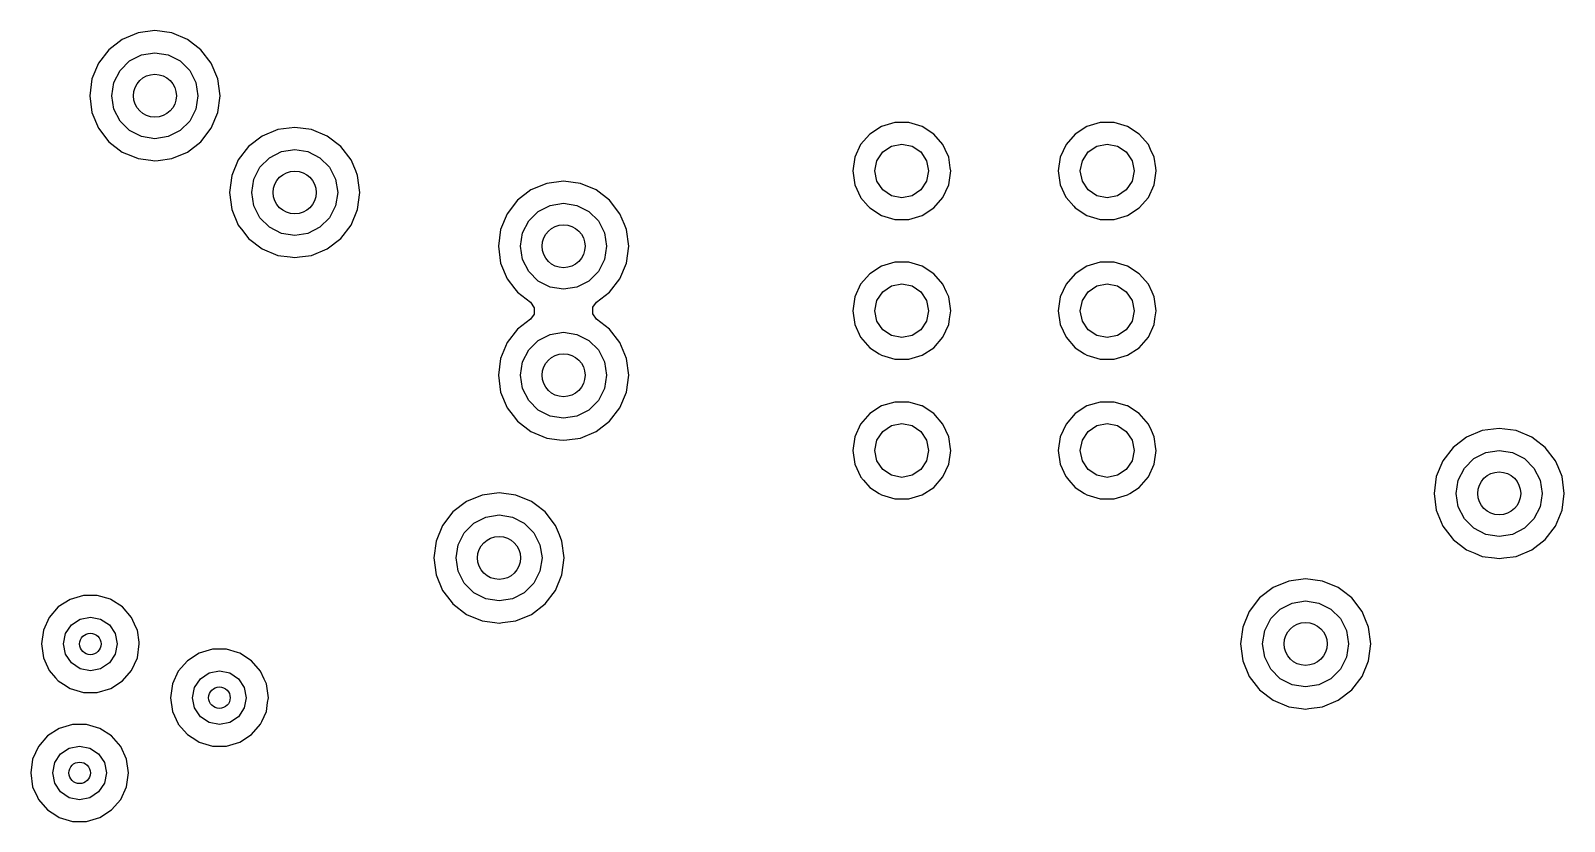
# Model space of a CAD drawing. Extents: x 0.4 to 10.6, y -8.1 to -0.4.
# Drawn here: x 6.868 to 7.429, y -1.88 to -1.59 of the extents above; entities that cross this region are included whole.
import ezdxf

# ---------------------------------------------------------------- set-up
doc = ezdxf.new("R2010")
doc.units = 0
doc.header["$MEASUREMENT"] = 0
doc.layers.add('BLACK', color=7, linetype='CONTINUOUS')

msp = doc.modelspace()

# ---------------------------------------------------------------- linework, layer by layer
at = {"layer": 'BLACK', "linetype": 'CONTINUOUS'}
for p, q in [((6.90146, -1.59352), (6.89652, -1.59731)), ((6.90721, -1.59114), (6.90146, -1.59352)), ((6.90146, -1.59352), (6.90146, -1.59352)), ((6.91339, -1.59033), (6.90721, -1.59114)), ((6.90721, -1.59114), (6.90721, -1.59114)), ((6.91956, -1.59114), (6.91339, -1.59033)), ((6.91339, -1.59033), (6.91339, -1.59033)), ((6.92531, -1.59352), (6.91956, -1.59114)), ((6.91956, -1.59114), (6.91956, -1.59114)), ((6.93025, -1.59731), (6.92531, -1.59352)), ((6.89652, -1.59731), (6.89273, -1.60225)), ((6.89652, -1.59731), (6.89652, -1.59731)), ((6.90413, -1.60143), (6.90852, -1.5992)), ((6.90852, -1.5992), (6.91339, -1.59843)), ((6.91339, -1.59843), (6.91825, -1.5992)), ((6.91825, -1.5992), (6.92264, -1.60143)), ((6.93404, -1.60225), (6.93025, -1.59731)), ((6.93025, -1.59731), (6.93025, -1.59731)), ((6.93025, -1.59731), (6.93025, -1.59731)), ((6.93025, -1.59731), (6.93025, -1.59731)), ((6.93025, -1.59731), (6.93025, -1.59731)), ((6.89273, -1.60225), (6.89035, -1.608)), ((6.89273, -1.60225), (6.89273, -1.60225)), ((6.89841, -1.60931), (6.90065, -1.60492)), ((6.90065, -1.60492), (6.90413, -1.60143)), ((6.92264, -1.60143), (6.92613, -1.60492)), ((6.92613, -1.60492), (6.92836, -1.60931)), ((6.93642, -1.608), (6.93404, -1.60225)), ((6.93404, -1.60225), (6.93404, -1.60225)), ((6.89035, -1.608), (6.88954, -1.61417)), ((6.89035, -1.608), (6.89035, -1.608)), ((6.89764, -1.61417), (6.89841, -1.60931)), ((6.92836, -1.60931), (6.92913, -1.61417)), ((6.93723, -1.61417), (6.93642, -1.608)), ((6.88954, -1.61417), (6.88954, -1.61417)), ((6.88954, -1.61417), (6.89035, -1.62034)), ((6.89841, -1.61904), (6.89764, -1.61417)), ((6.92913, -1.61417), (6.92836, -1.61904)), ((6.93642, -1.62034), (6.93723, -1.61417)), ((6.89035, -1.62034), (6.89035, -1.62035)), ((6.89035, -1.62035), (6.89273, -1.6261)), ((6.90065, -1.62343), (6.89841, -1.61904)), ((6.92836, -1.61904), (6.92613, -1.62343)), ((6.93404, -1.6261), (6.93642, -1.62034)), ((6.89273, -1.6261), (6.89273, -1.6261)), ((6.89273, -1.6261), (6.89652, -1.63103)), ((6.90413, -1.62691), (6.90065, -1.62343)), ((6.90852, -1.62915), (6.90413, -1.62691)), ((6.92264, -1.62691), (6.91825, -1.62915)), ((6.92613, -1.62343), (6.92264, -1.62691)), ((6.93025, -1.63103), (6.93404, -1.6261)), ((6.95839, -1.62657), (6.95264, -1.62896)), ((6.9584, -1.62657), (6.95839, -1.62657)), ((6.96457, -1.62576), (6.9584, -1.62657)), ((6.97074, -1.62657), (6.96457, -1.62576)), ((6.96457, -1.62576), (6.96457, -1.62576)), ((6.97649, -1.62896), (6.97074, -1.62657)), ((6.97074, -1.62657), (6.97074, -1.62657)), ((7.17508, -1.62819), (7.17174, -1.63204)), ((7.17937, -1.62543), (7.17508, -1.62819)), ((7.18426, -1.624), (7.17937, -1.62543)), ((7.17937, -1.62543), (7.17937, -1.62543)), ((7.18936, -1.624), (7.18426, -1.624)), ((7.18426, -1.624), (7.18426, -1.624)), ((7.19425, -1.62543), (7.18936, -1.624)), ((7.18936, -1.624), (7.18936, -1.624)), ((7.19855, -1.62819), (7.19425, -1.62543)), ((7.19425, -1.62543), (7.19425, -1.62543)), ((7.19425, -1.62543), (7.19425, -1.62543)), ((7.19425, -1.62543), (7.19425, -1.62543)), ((7.20189, -1.63204), (7.19855, -1.62819)), ((7.19855, -1.62819), (7.19855, -1.62819)), ((7.19855, -1.62819), (7.19855, -1.62819)), ((7.25027, -1.62819), (7.24693, -1.63204)), ((7.25456, -1.62543), (7.25027, -1.62819)), ((7.25946, -1.624), (7.25456, -1.62543)), ((7.25456, -1.62543), (7.25456, -1.62543)), ((7.26456, -1.624), (7.25946, -1.624)), ((7.25946, -1.624), (7.25946, -1.624)), ((7.26945, -1.62543), (7.26456, -1.624)), ((7.26456, -1.624), (7.26456, -1.624)), ((7.27374, -1.62819), (7.26945, -1.62543)), ((7.26945, -1.62543), (7.26945, -1.62543)), ((7.26945, -1.62543), (7.26945, -1.62543)), ((7.26945, -1.62543), (7.26945, -1.62543)), ((7.27708, -1.63204), (7.27374, -1.62819)), ((7.27374, -1.62819), (7.27374, -1.62819)), ((7.27374, -1.62819), (7.27374, -1.62819)), ((6.89652, -1.63103), (6.89652, -1.63103)), ((6.89652, -1.63103), (6.90146, -1.63482)), ((6.91339, -1.62992), (6.90852, -1.62915)), ((6.91825, -1.62915), (6.91339, -1.62992)), ((6.92531, -1.63482), (6.93025, -1.63103)), ((6.94771, -1.63274), (6.94392, -1.63768)), ((6.95264, -1.62896), (6.94771, -1.63274)), ((6.94771, -1.63274), (6.94771, -1.63274)), ((6.95264, -1.62896), (6.95264, -1.62896)), ((6.98143, -1.63274), (6.97649, -1.62896)), ((6.98522, -1.63768), (6.98143, -1.63274)), ((6.98143, -1.63274), (6.98143, -1.63274)), ((6.98143, -1.63274), (6.98143, -1.63274)), ((6.98143, -1.63274), (6.98143, -1.63274)), ((6.98143, -1.63274), (6.98143, -1.63274)), ((7.17174, -1.63204), (7.16962, -1.63668)), ((7.17985, -1.63477), (7.18304, -1.63264)), ((7.18304, -1.63264), (7.18681, -1.63189)), ((7.18681, -1.63189), (7.19058, -1.63264)), ((7.19058, -1.63264), (7.19377, -1.63477)), ((7.20272, -1.63388), (7.20189, -1.63204)), ((7.24693, -1.63204), (7.24482, -1.63668)), ((7.25505, -1.63477), (7.25824, -1.63264)), ((7.25824, -1.63264), (7.26201, -1.63189)), ((7.26201, -1.63189), (7.26577, -1.63264)), ((7.26577, -1.63264), (7.26897, -1.63477)), ((7.27792, -1.63388), (7.27708, -1.63204)), ((6.90146, -1.63482), (6.90146, -1.63482)), ((6.90146, -1.63482), (6.90146, -1.63482)), ((6.90146, -1.63482), (6.90453, -1.63609)), ((6.90453, -1.63609), (6.90721, -1.63721)), ((6.90721, -1.63721), (6.91184, -1.63782)), ((6.91184, -1.63782), (6.91339, -1.63802)), ((6.91339, -1.63802), (6.91462, -1.63786)), ((6.91339, -1.63802), (6.91339, -1.63802)), ((6.91339, -1.63802), (6.91339, -1.63802)), ((6.91462, -1.63786), (6.91956, -1.63721)), ((6.91956, -1.63721), (6.92531, -1.63482)), ((6.94392, -1.63768), (6.94153, -1.64343)), ((6.94392, -1.63768), (6.94392, -1.63768)), ((6.95183, -1.64035), (6.95531, -1.63687)), ((6.95531, -1.63687), (6.9597, -1.63463)), ((6.9597, -1.63463), (6.96457, -1.63386)), ((6.96457, -1.63386), (6.96943, -1.63463)), ((6.96943, -1.63463), (6.97382, -1.63687)), ((6.97382, -1.63687), (6.97731, -1.64035)), ((6.98689, -1.64173), (6.98522, -1.63768)), ((6.98522, -1.63768), (6.98522, -1.63768)), ((7.16962, -1.63668), (7.16889, -1.64173)), ((7.17697, -1.64173), (7.17772, -1.63797)), ((7.17772, -1.63797), (7.17985, -1.63477)), ((7.19377, -1.63477), (7.1959, -1.63797)), ((7.1959, -1.63797), (7.19665, -1.64173)), ((7.204, -1.63668), (7.20272, -1.63388)), ((7.20457, -1.64062), (7.204, -1.63668)), ((7.24482, -1.63668), (7.24409, -1.64173)), ((7.25217, -1.64173), (7.25291, -1.63797)), ((7.25291, -1.63797), (7.25505, -1.63477)), ((7.26897, -1.63477), (7.2711, -1.63797)), ((7.2711, -1.63797), (7.27185, -1.64173)), ((7.2792, -1.63668), (7.27792, -1.63388)), ((7.27977, -1.64062), (7.2792, -1.63668)), ((6.94153, -1.64343), (6.94072, -1.64961)), ((6.94153, -1.64343), (6.94153, -1.64343)), ((6.94882, -1.64961), (6.94959, -1.64474)), ((6.94959, -1.64474), (6.95183, -1.64035)), ((6.97731, -1.64035), (6.97954, -1.64474)), ((6.97954, -1.64474), (6.98031, -1.64961)), ((6.9869, -1.64173), (6.98689, -1.64173)), ((6.9876, -1.64343), (6.9869, -1.64173)), ((6.98841, -1.64961), (6.9876, -1.64343)), ((7.16889, -1.64173), (7.16889, -1.64173)), ((7.16889, -1.64173), (7.16962, -1.64678)), ((7.17772, -1.6455), (7.17697, -1.64173)), ((7.19665, -1.64173), (7.1959, -1.6455)), ((7.204, -1.64678), (7.20473, -1.64173)), ((7.20473, -1.64173), (7.20457, -1.64062)), ((7.20473, -1.64173), (7.20473, -1.64173)), ((7.24409, -1.64173), (7.24409, -1.64173)), ((7.24409, -1.64173), (7.24482, -1.64678)), ((7.25291, -1.6455), (7.25217, -1.64173)), ((7.27185, -1.64173), (7.2711, -1.6455)), ((7.2792, -1.64678), (7.27993, -1.64173)), ((7.27993, -1.64173), (7.27977, -1.64062)), ((6.94072, -1.64961), (6.94072, -1.64961)), ((6.94072, -1.64961), (6.94153, -1.65578)), ((6.94959, -1.65447), (6.94882, -1.64961)), ((6.98031, -1.64961), (6.97954, -1.65447)), ((6.9876, -1.65578), (6.98841, -1.64961)), ((7.05107, -1.64864), (7.04613, -1.65243)), ((7.05682, -1.64626), (7.05107, -1.64864)), ((7.05107, -1.64864), (7.05107, -1.64864)), ((7.06299, -1.64545), (7.05682, -1.64626)), ((7.05682, -1.64626), (7.05682, -1.64626)), ((7.06916, -1.64626), (7.06299, -1.64545)), ((7.06299, -1.64545), (7.06299, -1.64545)), ((7.07491, -1.64864), (7.06916, -1.64626)), ((7.06916, -1.64626), (7.06916, -1.64626)), ((7.07985, -1.65243), (7.07491, -1.64864)), ((7.16962, -1.64678), (7.17169, -1.65131)), ((7.17985, -1.64869), (7.17772, -1.6455)), ((7.18304, -1.65083), (7.17985, -1.64869)), ((7.19377, -1.64869), (7.19058, -1.65083)), ((7.1959, -1.6455), (7.19377, -1.64869)), ((7.20189, -1.65142), (7.204, -1.64678)), ((7.24482, -1.64678), (7.24688, -1.65131)), ((7.25505, -1.64869), (7.25291, -1.6455)), ((7.25824, -1.65083), (7.25505, -1.64869)), ((7.26897, -1.64869), (7.26577, -1.65083)), ((7.2711, -1.6455), (7.26897, -1.64869)), ((7.27708, -1.65142), (7.2792, -1.64678)), ((6.94153, -1.65578), (6.94153, -1.65578)), ((6.94153, -1.65578), (6.94392, -1.66153)), ((6.95183, -1.65886), (6.94959, -1.65447)), ((6.97954, -1.65447), (6.97731, -1.65886)), ((6.98522, -1.66153), (6.9876, -1.65578)), ((7.04613, -1.65243), (7.04234, -1.65737)), ((7.04613, -1.65243), (7.04613, -1.65243)), ((7.05374, -1.65655), (7.05813, -1.65431)), ((7.05813, -1.65431), (7.06299, -1.65354)), ((7.06299, -1.65354), (7.06786, -1.65431)), ((7.06786, -1.65431), (7.07225, -1.65655)), ((7.08364, -1.65737), (7.07985, -1.65243)), ((7.07985, -1.65243), (7.07985, -1.65243)), ((7.07985, -1.65243), (7.07985, -1.65243)), ((7.07985, -1.65243), (7.07985, -1.65243)), ((7.07985, -1.65243), (7.07985, -1.65243)), ((7.17169, -1.65131), (7.17174, -1.65142)), ((7.17174, -1.65142), (7.17455, -1.65467)), ((7.17455, -1.65467), (7.17508, -1.65527)), ((7.17508, -1.65527), (7.17937, -1.65803)), ((7.18681, -1.65157), (7.18304, -1.65083)), ((7.19058, -1.65083), (7.18681, -1.65157)), ((7.19425, -1.65803), (7.19855, -1.65527)), ((7.19855, -1.65527), (7.20189, -1.65142)), ((7.24688, -1.65131), (7.24693, -1.65142)), ((7.24693, -1.65142), (7.24975, -1.65467)), ((7.24975, -1.65467), (7.25027, -1.65527)), ((7.25027, -1.65527), (7.25456, -1.65803)), ((7.26201, -1.65157), (7.25824, -1.65083)), ((7.26577, -1.65083), (7.26201, -1.65157)), ((7.26945, -1.65803), (7.27374, -1.65527)), ((7.27374, -1.65527), (7.27708, -1.65142)), ((6.94392, -1.66153), (6.94392, -1.66153)), ((6.94392, -1.66153), (6.94554, -1.66365)), ((6.95531, -1.66235), (6.95183, -1.65886)), ((6.97731, -1.65886), (6.97382, -1.66235)), ((6.98143, -1.66647), (6.98522, -1.66153)), ((7.04234, -1.65737), (7.03996, -1.66312)), ((7.04234, -1.65737), (7.04234, -1.65737)), ((7.04801, -1.66442), (7.05025, -1.66003)), ((7.05025, -1.66003), (7.05374, -1.65655)), ((7.07225, -1.65655), (7.07573, -1.66003)), ((7.07573, -1.66003), (7.07797, -1.66442)), ((7.08527, -1.66131), (7.08364, -1.65737)), ((7.08364, -1.65737), (7.08364, -1.65737)), ((7.08603, -1.66312), (7.08527, -1.66131)), ((7.17937, -1.65803), (7.17937, -1.65803)), ((7.17937, -1.65803), (7.18426, -1.65947)), ((7.18426, -1.65947), (7.18426, -1.65947)), ((7.18426, -1.65947), (7.18936, -1.65947)), ((7.18936, -1.65947), (7.19425, -1.65803)), ((7.18936, -1.65947), (7.18936, -1.65947)), ((7.25456, -1.65803), (7.25456, -1.65803)), ((7.25456, -1.65803), (7.25946, -1.65947)), ((7.25946, -1.65947), (7.25946, -1.65947)), ((7.25946, -1.65947), (7.26456, -1.65947)), ((7.26456, -1.65947), (7.26945, -1.65803)), ((7.26456, -1.65947), (7.26456, -1.65947)), ((6.94554, -1.66365), (6.94771, -1.66647)), ((6.94771, -1.66647), (6.95264, -1.67026)), ((6.9597, -1.66458), (6.95531, -1.66235)), ((6.96457, -1.66535), (6.9597, -1.66458)), ((6.96943, -1.66458), (6.96457, -1.66535)), ((6.97382, -1.66235), (6.96943, -1.66458)), ((6.97649, -1.67026), (6.98143, -1.66647)), ((7.03996, -1.66312), (7.03915, -1.66929)), ((7.03996, -1.66312), (7.03996, -1.66312)), ((7.04724, -1.66929), (7.04801, -1.66442)), ((7.07797, -1.66442), (7.07874, -1.66929)), ((7.08684, -1.66929), (7.08603, -1.66312)), ((6.95264, -1.67026), (6.9584, -1.67264)), ((6.9584, -1.67264), (6.96287, -1.67323)), ((6.96627, -1.67323), (6.97074, -1.67264)), ((6.97074, -1.67264), (6.97649, -1.67026)), ((7.03915, -1.66929), (7.03915, -1.66929)), ((7.03915, -1.66929), (7.03996, -1.67546)), ((7.04801, -1.67416), (7.04724, -1.66929)), ((7.07874, -1.66929), (7.07797, -1.67416)), ((7.08603, -1.67546), (7.08684, -1.66929)), ((6.96287, -1.67323), (6.96457, -1.67345)), ((6.96457, -1.67345), (6.96627, -1.67323)), ((6.96457, -1.67345), (6.96457, -1.67345)), ((6.96457, -1.67345), (6.96457, -1.67345)), ((7.03996, -1.67546), (7.03996, -1.67546)), ((7.03996, -1.67546), (7.04234, -1.68121)), ((7.05025, -1.67855), (7.04801, -1.67416)), ((7.05374, -1.68203), (7.05025, -1.67855)), ((7.07573, -1.67855), (7.07225, -1.68203)), ((7.07797, -1.67416), (7.07573, -1.67855)), ((7.08364, -1.68121), (7.08603, -1.67546)), ((7.17937, -1.67661), (7.17508, -1.67937)), ((7.18426, -1.67518), (7.17937, -1.67661)), ((7.17937, -1.67661), (7.17937, -1.67661)), ((7.18936, -1.67518), (7.18426, -1.67518)), ((7.18426, -1.67518), (7.18426, -1.67518)), ((7.19425, -1.67661), (7.18936, -1.67518)), ((7.18936, -1.67518), (7.18936, -1.67518)), ((7.19855, -1.67937), (7.19425, -1.67661)), ((7.19425, -1.67661), (7.19425, -1.67661)), ((7.19425, -1.67661), (7.19425, -1.67661)), ((7.19425, -1.67661), (7.19425, -1.67661)), ((7.25456, -1.67661), (7.25027, -1.67937)), ((7.25946, -1.67518), (7.25456, -1.67661)), ((7.25456, -1.67661), (7.25456, -1.67661)), ((7.26456, -1.67518), (7.25946, -1.67518)), ((7.25946, -1.67518), (7.25946, -1.67518)), ((7.26945, -1.67661), (7.26456, -1.67518)), ((7.26456, -1.67518), (7.26456, -1.67518)), ((7.27374, -1.67937), (7.26945, -1.67661)), ((7.26945, -1.67661), (7.26945, -1.67661)), ((7.26945, -1.67661), (7.26945, -1.67661)), ((7.26945, -1.67661), (7.26945, -1.67661)), ((7.04234, -1.68121), (7.04234, -1.68121)), ((7.04234, -1.68121), (7.04519, -1.68493)), ((7.05813, -1.68427), (7.05374, -1.68203)), ((7.06299, -1.68504), (7.05813, -1.68427)), ((7.06786, -1.68427), (7.06299, -1.68504)), ((7.07225, -1.68203), (7.06786, -1.68427)), ((7.07985, -1.68615), (7.08364, -1.68121)), ((7.17174, -1.68323), (7.16962, -1.68787)), ((7.17508, -1.67937), (7.17174, -1.68323)), ((7.17985, -1.68595), (7.18304, -1.68382)), ((7.18304, -1.68382), (7.18681, -1.68307)), ((7.18681, -1.68307), (7.19058, -1.68382)), ((7.19058, -1.68382), (7.19377, -1.68595)), ((7.20189, -1.68323), (7.19855, -1.67937)), ((7.19855, -1.67937), (7.19855, -1.67937)), ((7.19855, -1.67937), (7.19855, -1.67937)), ((7.20322, -1.68615), (7.20189, -1.68323)), ((7.24693, -1.68323), (7.24482, -1.68787)), ((7.25027, -1.67937), (7.24693, -1.68323)), ((7.25505, -1.68595), (7.25824, -1.68382)), ((7.25824, -1.68382), (7.26201, -1.68307)), ((7.26201, -1.68307), (7.26577, -1.68382)), ((7.26577, -1.68382), (7.26897, -1.68595)), ((7.27708, -1.68323), (7.27374, -1.67937)), ((7.27374, -1.67937), (7.27374, -1.67937)), ((7.27374, -1.67937), (7.27374, -1.67937)), ((7.27842, -1.68615), (7.27708, -1.68323)), ((7.04519, -1.68493), (7.04613, -1.68615)), ((7.04613, -1.68615), (7.04613, -1.68615)), ((7.04613, -1.68615), (7.04613, -1.68615)), ((7.04613, -1.68615), (7.05091, -1.68982)), ((7.05091, -1.68982), (7.05228, -1.69181)), ((7.07377, -1.69161), (7.07507, -1.68982)), ((7.07507, -1.68982), (7.07985, -1.68615)), ((7.16962, -1.68787), (7.16889, -1.69291)), ((7.17697, -1.69291), (7.17772, -1.68915)), ((7.17772, -1.68915), (7.17985, -1.68595)), ((7.19377, -1.68595), (7.1959, -1.68915)), ((7.1959, -1.68915), (7.19665, -1.69291)), ((7.204, -1.68787), (7.20322, -1.68615)), ((7.20473, -1.69291), (7.204, -1.68787)), ((7.24482, -1.68787), (7.24409, -1.69291)), ((7.25217, -1.69291), (7.25291, -1.68915)), ((7.25291, -1.68915), (7.25505, -1.68595)), ((7.26897, -1.68595), (7.2711, -1.68915)), ((7.2711, -1.68915), (7.27185, -1.69291)), ((7.2792, -1.68787), (7.27842, -1.68615)), ((7.27993, -1.69291), (7.2792, -1.68787)), ((7.05221, -1.69421), (7.05091, -1.69601)), ((7.05228, -1.69181), (7.05221, -1.69421)), ((7.07371, -1.69402), (7.07374, -1.69291)), ((7.07507, -1.69601), (7.07371, -1.69402)), ((7.07374, -1.69291), (7.07377, -1.69161)), ((7.16889, -1.69291), (7.16889, -1.69291)), ((7.16889, -1.69291), (7.16962, -1.69796)), ((7.17772, -1.69668), (7.17697, -1.69291)), ((7.19665, -1.69291), (7.1959, -1.69668)), ((7.2043, -1.69588), (7.20473, -1.69291)), ((7.20473, -1.69291), (7.20473, -1.69291)), ((7.24409, -1.69291), (7.24409, -1.69291)), ((7.24409, -1.69291), (7.24482, -1.69796)), ((7.25291, -1.69668), (7.25217, -1.69291)), ((7.27185, -1.69291), (7.2711, -1.69668)), ((7.2795, -1.69588), (7.27993, -1.69291)), ((7.27993, -1.69291), (7.27993, -1.69291)), ((7.04613, -1.69967), (7.04234, -1.70461)), ((7.05091, -1.69601), (7.04613, -1.69967)), ((7.04613, -1.69967), (7.04613, -1.69967)), ((7.05813, -1.70156), (7.06299, -1.70079)), ((7.06299, -1.70079), (7.06786, -1.70156)), ((7.07985, -1.69967), (7.07507, -1.69601)), ((7.08364, -1.70461), (7.07985, -1.69967)), ((7.07985, -1.69967), (7.07985, -1.69967)), ((7.07985, -1.69967), (7.07985, -1.69967)), ((7.07985, -1.69967), (7.07985, -1.69967)), ((7.07985, -1.69967), (7.07985, -1.69967)), ((7.16962, -1.69796), (7.17174, -1.7026)), ((7.17985, -1.69987), (7.17772, -1.69668)), ((7.18304, -1.70201), (7.17985, -1.69987)), ((7.19377, -1.69987), (7.19058, -1.70201)), ((7.1959, -1.69668), (7.19377, -1.69987)), ((7.20189, -1.7026), (7.204, -1.69796)), ((7.204, -1.69796), (7.2043, -1.69588)), ((7.24482, -1.69796), (7.24693, -1.7026)), ((7.25505, -1.69987), (7.25291, -1.69668)), ((7.25824, -1.70201), (7.25505, -1.69987)), ((7.26897, -1.69987), (7.26577, -1.70201)), ((7.2711, -1.69668), (7.26897, -1.69987)), ((7.27708, -1.7026), (7.2792, -1.69796)), ((7.2792, -1.69796), (7.2795, -1.69588)), ((7.04234, -1.70461), (7.03996, -1.71036)), ((7.04234, -1.70461), (7.04234, -1.70461)), ((7.05025, -1.70728), (7.05374, -1.70379)), ((7.05374, -1.70379), (7.05813, -1.70156)), ((7.06786, -1.70156), (7.07225, -1.70379)), ((7.07225, -1.70379), (7.07573, -1.70728)), ((7.08603, -1.71036), (7.08364, -1.70461)), ((7.08364, -1.70461), (7.08364, -1.70461)), ((7.17174, -1.7026), (7.17174, -1.7026)), ((7.17174, -1.7026), (7.17508, -1.70646)), ((7.17508, -1.70646), (7.17508, -1.70646)), ((7.17508, -1.70646), (7.17852, -1.70867)), ((7.18681, -1.70276), (7.18304, -1.70201)), ((7.19058, -1.70201), (7.18681, -1.70276)), ((7.19425, -1.70921), (7.19855, -1.70646)), ((7.19855, -1.70646), (7.20189, -1.7026)), ((7.24693, -1.7026), (7.24693, -1.7026)), ((7.24693, -1.7026), (7.25027, -1.70646)), ((7.25027, -1.70646), (7.25027, -1.70646)), ((7.25027, -1.70646), (7.25372, -1.70867)), ((7.26201, -1.70276), (7.25824, -1.70201)), ((7.26577, -1.70201), (7.26201, -1.70276)), ((7.26945, -1.70921), (7.27374, -1.70646)), ((7.27374, -1.70646), (7.27708, -1.7026)), ((7.03996, -1.71036), (7.03915, -1.71654)), ((7.03996, -1.71036), (7.03996, -1.71036)), ((7.04724, -1.71654), (7.04801, -1.71167)), ((7.04801, -1.71167), (7.05025, -1.70728)), ((7.07573, -1.70728), (7.07797, -1.71167)), ((7.07797, -1.71167), (7.07874, -1.71654)), ((7.08684, -1.71654), (7.08603, -1.71036)), ((7.08603, -1.71036), (7.08603, -1.71036)), ((7.17852, -1.70867), (7.17937, -1.70921)), ((7.17937, -1.70921), (7.18426, -1.71065)), ((7.18426, -1.71065), (7.18426, -1.71065)), ((7.18426, -1.71065), (7.18936, -1.71065)), ((7.18936, -1.71065), (7.19425, -1.70921)), ((7.18936, -1.71065), (7.18936, -1.71065)), ((7.25372, -1.70867), (7.25456, -1.70921)), ((7.25456, -1.70921), (7.25946, -1.71065)), ((7.25946, -1.71065), (7.25946, -1.71065)), ((7.25946, -1.71065), (7.26456, -1.71065)), ((7.26456, -1.71065), (7.26945, -1.70921)), ((7.26456, -1.71065), (7.26456, -1.71065)), ((7.03915, -1.71654), (7.03915, -1.71654)), ((7.03915, -1.71654), (7.03996, -1.72271)), ((7.04801, -1.7214), (7.04724, -1.71654)), ((7.07874, -1.71654), (7.07797, -1.7214)), ((7.08603, -1.72271), (7.08684, -1.71654)), ((7.03996, -1.72271), (7.03996, -1.72271)), ((7.03996, -1.72271), (7.04234, -1.72846)), ((7.05025, -1.72579), (7.04801, -1.7214)), ((7.07797, -1.7214), (7.07573, -1.72579)), ((7.08364, -1.72846), (7.08603, -1.72271)), ((7.04234, -1.72846), (7.04234, -1.72846)), ((7.04234, -1.72846), (7.04453, -1.73132)), ((7.05374, -1.72928), (7.05025, -1.72579)), ((7.07573, -1.72579), (7.07225, -1.72928)), ((7.07985, -1.7334), (7.08364, -1.72846)), ((7.17937, -1.7278), (7.17508, -1.73055)), ((7.18426, -1.72636), (7.17937, -1.7278)), ((7.17937, -1.7278), (7.17937, -1.7278)), ((7.18936, -1.72636), (7.18426, -1.72636)), ((7.18426, -1.72636), (7.18426, -1.72636)), ((7.19413, -1.72776), (7.18936, -1.72636)), ((7.18936, -1.72636), (7.18936, -1.72636)), ((7.19425, -1.7278), (7.19413, -1.72776)), ((7.19855, -1.73055), (7.19425, -1.7278)), ((7.19425, -1.7278), (7.19425, -1.7278)), ((7.19425, -1.7278), (7.19425, -1.7278)), ((7.25456, -1.7278), (7.25027, -1.73055)), ((7.25946, -1.72636), (7.25456, -1.7278)), ((7.25456, -1.7278), (7.25456, -1.7278)), ((7.26456, -1.72636), (7.25946, -1.72636)), ((7.25946, -1.72636), (7.25946, -1.72636)), ((7.26932, -1.72776), (7.26456, -1.72636)), ((7.26456, -1.72636), (7.26456, -1.72636)), ((7.26945, -1.7278), (7.26932, -1.72776)), ((7.27374, -1.73055), (7.26945, -1.7278)), ((7.26945, -1.7278), (7.26945, -1.7278)), ((7.26945, -1.7278), (7.26945, -1.7278)), ((7.04453, -1.73132), (7.04613, -1.7334)), ((7.04613, -1.7334), (7.05107, -1.73719)), ((7.05813, -1.73151), (7.05374, -1.72928)), ((7.06299, -1.73228), (7.05813, -1.73151)), ((7.06786, -1.73151), (7.06299, -1.73228)), ((7.07225, -1.72928), (7.06786, -1.73151)), ((7.07491, -1.73719), (7.07985, -1.7334)), ((7.17174, -1.73441), (7.16962, -1.73905)), ((7.17508, -1.73055), (7.17174, -1.73441)), ((7.18304, -1.735), (7.18681, -1.73425)), ((7.18681, -1.73425), (7.19058, -1.735)), ((7.20189, -1.73441), (7.19855, -1.73055)), ((7.19855, -1.73055), (7.19855, -1.73055)), ((7.19855, -1.73055), (7.19855, -1.73055)), ((7.20298, -1.73681), (7.20189, -1.73441)), ((7.24693, -1.73441), (7.24482, -1.73905)), ((7.25027, -1.73055), (7.24693, -1.73441)), ((7.25824, -1.735), (7.26201, -1.73425)), ((7.26201, -1.73425), (7.26577, -1.735)), ((7.27708, -1.73441), (7.27374, -1.73055)), ((7.27374, -1.73055), (7.27374, -1.73055)), ((7.27374, -1.73055), (7.27374, -1.73055)), ((7.27818, -1.73681), (7.27708, -1.73441)), ((7.05107, -1.73719), (7.05682, -1.73957)), ((7.05682, -1.73957), (7.06145, -1.74018)), ((7.06145, -1.74018), (7.06299, -1.74038)), ((7.06299, -1.74038), (7.06423, -1.74022)), ((7.06299, -1.74038), (7.06299, -1.74038)), ((7.06299, -1.74038), (7.06299, -1.74038)), ((7.06423, -1.74022), (7.06916, -1.73957)), ((7.06916, -1.73957), (7.07491, -1.73719)), ((7.16962, -1.73905), (7.16889, -1.74409)), ((7.17697, -1.74409), (7.17772, -1.74033)), ((7.17772, -1.74033), (7.17985, -1.73713)), ((7.17985, -1.73713), (7.18304, -1.735)), ((7.19058, -1.735), (7.19377, -1.73713)), ((7.19377, -1.73713), (7.1959, -1.74033)), ((7.1959, -1.74033), (7.19665, -1.74409)), ((7.204, -1.73905), (7.20298, -1.73681)), ((7.20465, -1.74354), (7.204, -1.73905)), ((7.24482, -1.73905), (7.24409, -1.74409)), ((7.25217, -1.74409), (7.25291, -1.74033)), ((7.25291, -1.74033), (7.25505, -1.73713)), ((7.25505, -1.73713), (7.25824, -1.735)), ((7.26577, -1.735), (7.26897, -1.73713)), ((7.26897, -1.73713), (7.2711, -1.74033)), ((7.2711, -1.74033), (7.27185, -1.74409)), ((7.2792, -1.73905), (7.27818, -1.73681)), ((7.27985, -1.74354), (7.2792, -1.73905)), ((7.39359, -1.73919), (7.38865, -1.74298)), ((7.39934, -1.73681), (7.39359, -1.73919)), ((7.39359, -1.73919), (7.39359, -1.73919)), ((7.40551, -1.736), (7.39934, -1.73681)), ((7.39934, -1.73681), (7.39934, -1.73681)), ((7.41168, -1.73681), (7.40551, -1.736)), ((7.40551, -1.736), (7.40551, -1.736)), ((7.41743, -1.73919), (7.41168, -1.73681)), ((7.41168, -1.73681), (7.41168, -1.73681)), ((7.41855, -1.74005), (7.41743, -1.73919)), ((7.41743, -1.73919), (7.41743, -1.73919)), ((7.41743, -1.73919), (7.41743, -1.73919)), ((7.42237, -1.74298), (7.41855, -1.74005)), ((7.16889, -1.74409), (7.16889, -1.74409)), ((7.16889, -1.74409), (7.16962, -1.74914)), ((7.17772, -1.74786), (7.17697, -1.74409)), ((7.19665, -1.74409), (7.1959, -1.74786)), ((7.204, -1.74914), (7.20473, -1.74409)), ((7.20473, -1.74409), (7.20465, -1.74354)), ((7.20473, -1.74409), (7.20473, -1.74409)), ((7.24409, -1.74409), (7.24409, -1.74409)), ((7.24409, -1.74409), (7.24482, -1.74914)), ((7.25291, -1.74786), (7.25217, -1.74409)), ((7.27185, -1.74409), (7.2711, -1.74786)), ((7.2792, -1.74914), (7.27993, -1.74409)), ((7.27993, -1.74409), (7.27985, -1.74354)), ((7.38865, -1.74298), (7.38486, -1.74792)), ((7.38865, -1.74298), (7.38865, -1.74298)), ((7.39626, -1.7471), (7.40065, -1.74487)), ((7.40065, -1.74487), (7.40551, -1.74409)), ((7.40551, -1.74409), (7.41038, -1.74487)), ((7.41038, -1.74487), (7.41477, -1.7471)), ((7.42616, -1.74792), (7.42237, -1.74298)), ((7.42237, -1.74298), (7.42237, -1.74298)), ((7.42237, -1.74298), (7.42237, -1.74298)), ((7.42237, -1.74298), (7.42237, -1.74298)), ((7.42237, -1.74298), (7.42237, -1.74298)), ((7.16962, -1.74914), (7.17169, -1.75367)), ((7.17985, -1.75105), (7.17772, -1.74786)), ((7.18304, -1.75319), (7.17985, -1.75105)), ((7.19377, -1.75105), (7.19058, -1.75319)), ((7.1959, -1.74786), (7.19377, -1.75105)), ((7.20189, -1.75378), (7.204, -1.74914)), ((7.24482, -1.74914), (7.24688, -1.75367)), ((7.25505, -1.75105), (7.25291, -1.74786)), ((7.25824, -1.75319), (7.25505, -1.75105)), ((7.26897, -1.75105), (7.26577, -1.75319)), ((7.2711, -1.74786), (7.26897, -1.75105)), ((7.27708, -1.75378), (7.2792, -1.74914)), ((7.38486, -1.74792), (7.38248, -1.75367)), ((7.38486, -1.74792), (7.38486, -1.74792)), ((7.39053, -1.75498), (7.39277, -1.75059)), ((7.39277, -1.75059), (7.39626, -1.7471)), ((7.41477, -1.7471), (7.41825, -1.75059)), ((7.41825, -1.75059), (7.42049, -1.75498)), ((7.42709, -1.75015), (7.42616, -1.74792)), ((7.42616, -1.74792), (7.42616, -1.74792)), ((7.42855, -1.75367), (7.42709, -1.75015)), ((7.17169, -1.75367), (7.17174, -1.75378)), ((7.17174, -1.75378), (7.17274, -1.75494)), ((7.17274, -1.75494), (7.17508, -1.75764)), ((7.18681, -1.75394), (7.18304, -1.75319)), ((7.19058, -1.75319), (7.18681, -1.75394)), ((7.19855, -1.75764), (7.20189, -1.75378)), ((7.24688, -1.75367), (7.24693, -1.75378)), ((7.24693, -1.75378), (7.24794, -1.75494)), ((7.24794, -1.75494), (7.25027, -1.75764)), ((7.26201, -1.75394), (7.25824, -1.75319)), ((7.26577, -1.75319), (7.26201, -1.75394)), ((7.27374, -1.75764), (7.27708, -1.75378)), ((7.38248, -1.75367), (7.38167, -1.75984)), ((7.38248, -1.75367), (7.38248, -1.75367)), ((7.38976, -1.75984), (7.39053, -1.75498)), ((7.42049, -1.75498), (7.42126, -1.75984)), ((7.42936, -1.75984), (7.42855, -1.75367)), ((7.02745, -1.76281), (7.02251, -1.7666)), ((7.0332, -1.76043), (7.02745, -1.76281)), ((7.02745, -1.76281), (7.02745, -1.76281)), ((7.03937, -1.75962), (7.0332, -1.76043)), ((7.0332, -1.76043), (7.0332, -1.76043)), ((7.04554, -1.76043), (7.03937, -1.75962)), ((7.03937, -1.75962), (7.03937, -1.75962)), ((7.05129, -1.76281), (7.04554, -1.76043)), ((7.04554, -1.76043), (7.04554, -1.76043)), ((7.0527, -1.76389), (7.05129, -1.76281)), ((7.05129, -1.76281), (7.05129, -1.76281)), ((7.05129, -1.76281), (7.05129, -1.76281)), ((7.17508, -1.75764), (7.17851, -1.75984)), ((7.17851, -1.75984), (7.17937, -1.76039)), ((7.17937, -1.76039), (7.18426, -1.76183)), ((7.18426, -1.76183), (7.18426, -1.76183)), ((7.18426, -1.76183), (7.18936, -1.76183)), ((7.18936, -1.76183), (7.19425, -1.76039)), ((7.18936, -1.76183), (7.18936, -1.76183)), ((7.19425, -1.76039), (7.19855, -1.75764)), ((7.25027, -1.75764), (7.25371, -1.75984)), ((7.25371, -1.75984), (7.25456, -1.76039)), ((7.25456, -1.76039), (7.25946, -1.76183)), ((7.25946, -1.76183), (7.25946, -1.76183)), ((7.25946, -1.76183), (7.26456, -1.76183)), ((7.26456, -1.76183), (7.26945, -1.76039)), ((7.26456, -1.76183), (7.26456, -1.76183)), ((7.26945, -1.76039), (7.27031, -1.75984)), ((7.27031, -1.75984), (7.27374, -1.75764)), ((7.38167, -1.75984), (7.38167, -1.75984)), ((7.38167, -1.75984), (7.38248, -1.76601)), ((7.39053, -1.76471), (7.38976, -1.75984)), ((7.42126, -1.75984), (7.42049, -1.76471)), ((7.42855, -1.76601), (7.42936, -1.75984)), ((7.42936, -1.75984), (7.42936, -1.75984)), ((7.02251, -1.7666), (7.01872, -1.77154)), ((7.02251, -1.7666), (7.02251, -1.7666)), ((7.03011, -1.77072), (7.0345, -1.76849)), ((7.0345, -1.76849), (7.03937, -1.76772)), ((7.03937, -1.76772), (7.04424, -1.76849)), ((7.04424, -1.76849), (7.04863, -1.77072)), ((7.05623, -1.7666), (7.0527, -1.76389)), ((7.06002, -1.77154), (7.05623, -1.7666)), ((7.05623, -1.7666), (7.05623, -1.7666)), ((7.05623, -1.7666), (7.05623, -1.7666)), ((7.05623, -1.7666), (7.05623, -1.7666)), ((7.05623, -1.7666), (7.05623, -1.7666)), ((7.38248, -1.76601), (7.38248, -1.76601)), ((7.38248, -1.76601), (7.38486, -1.77177)), ((7.39277, -1.7691), (7.39053, -1.76471)), ((7.42049, -1.76471), (7.41825, -1.7691)), ((7.42616, -1.77177), (7.42855, -1.76601)), ((7.01872, -1.77154), (7.01634, -1.77729)), ((7.01872, -1.77154), (7.01872, -1.77154)), ((7.02663, -1.77421), (7.03011, -1.77072)), ((7.04863, -1.77072), (7.05211, -1.77421)), ((7.06145, -1.775), (7.06002, -1.77154)), ((7.06002, -1.77154), (7.06002, -1.77154)), ((7.38486, -1.77177), (7.38486, -1.77177)), ((7.38486, -1.77177), (7.38825, -1.77618)), ((7.39626, -1.77258), (7.39277, -1.7691)), ((7.40065, -1.77482), (7.39626, -1.77258)), ((7.41477, -1.77258), (7.41038, -1.77482)), ((7.41825, -1.7691), (7.41477, -1.77258)), ((7.42237, -1.7767), (7.42616, -1.77177)), ((7.01634, -1.77729), (7.01552, -1.78346)), ((7.01634, -1.77729), (7.01634, -1.77729)), ((7.02362, -1.78346), (7.02439, -1.7786)), ((7.02439, -1.7786), (7.02663, -1.77421)), ((7.05211, -1.77421), (7.05435, -1.7786)), ((7.05435, -1.7786), (7.05512, -1.78346)), ((7.0624, -1.77729), (7.06145, -1.775)), ((7.06322, -1.78346), (7.0624, -1.77729)), ((7.38825, -1.77618), (7.38865, -1.7767)), ((7.38865, -1.7767), (7.39359, -1.78049)), ((7.40551, -1.77559), (7.40065, -1.77482)), ((7.41038, -1.77482), (7.40551, -1.77559)), ((7.41743, -1.78049), (7.42237, -1.7767)), ((7.01552, -1.78346), (7.01552, -1.78346)), ((7.01552, -1.78346), (7.01634, -1.78964)), ((7.02439, -1.78833), (7.02362, -1.78346)), ((7.05512, -1.78346), (7.05435, -1.78833)), ((7.0624, -1.78964), (7.06322, -1.78346)), ((7.39359, -1.78049), (7.39359, -1.78049)), ((7.39359, -1.78049), (7.39359, -1.78049)), ((7.39359, -1.78049), (7.39665, -1.78176)), ((7.39665, -1.78176), (7.39934, -1.78288)), ((7.39934, -1.78288), (7.40381, -1.78346)), ((7.40381, -1.78346), (7.40551, -1.78369)), ((7.40551, -1.78369), (7.40721, -1.78346)), ((7.40551, -1.78369), (7.40551, -1.78369)), ((7.40551, -1.78369), (7.40551, -1.78369)), ((7.40721, -1.78346), (7.41168, -1.78288)), ((7.41168, -1.78288), (7.41743, -1.78049)), ((7.01634, -1.78964), (7.01634, -1.78964)), ((7.01634, -1.78964), (7.01872, -1.79539)), ((7.02663, -1.79272), (7.02439, -1.78833)), ((7.05435, -1.78833), (7.05211, -1.79272)), ((7.06002, -1.79539), (7.0624, -1.78964)), ((7.01872, -1.79539), (7.01872, -1.79539)), ((7.01872, -1.79539), (7.02183, -1.79944)), ((7.03011, -1.79621), (7.02663, -1.79272)), ((7.0345, -1.79844), (7.03011, -1.79621)), ((7.04863, -1.79621), (7.04424, -1.79844)), ((7.05211, -1.79272), (7.04863, -1.79621)), ((7.05623, -1.80033), (7.06002, -1.79539)), ((7.32272, -1.79431), (7.31778, -1.7981)), ((7.32847, -1.79193), (7.32272, -1.79431)), ((7.32272, -1.79431), (7.32272, -1.79431)), ((7.33465, -1.79111), (7.32847, -1.79193)), ((7.32847, -1.79193), (7.32847, -1.79193)), ((7.34082, -1.79193), (7.33465, -1.79111)), ((7.33465, -1.79111), (7.33465, -1.79111)), ((7.34657, -1.79431), (7.34082, -1.79193)), ((7.34082, -1.79193), (7.34082, -1.79193)), ((7.34797, -1.79539), (7.34657, -1.79431)), ((7.34657, -1.79431), (7.34657, -1.79431)), ((7.34657, -1.79431), (7.34657, -1.79431)), ((7.35151, -1.7981), (7.34797, -1.79539)), ((6.87803, -1.80142), (6.87469, -1.80527)), ((6.88232, -1.79866), (6.87803, -1.80142)), ((6.88721, -1.79722), (6.88232, -1.79866)), ((6.88232, -1.79866), (6.88232, -1.79866)), ((6.89231, -1.79722), (6.88721, -1.79722)), ((6.88721, -1.79722), (6.88721, -1.79722)), ((6.89708, -1.79862), (6.89231, -1.79722)), ((6.89231, -1.79722), (6.89231, -1.79722)), ((6.89721, -1.79866), (6.89708, -1.79862)), ((6.9015, -1.80142), (6.89721, -1.79866)), ((6.89721, -1.79866), (6.89721, -1.79866)), ((6.89721, -1.79866), (6.89721, -1.79866)), ((6.90484, -1.80527), (6.9015, -1.80142)), ((6.9015, -1.80142), (6.9015, -1.80142)), ((6.9015, -1.80142), (6.9015, -1.80142)), ((7.02183, -1.79944), (7.02251, -1.80033)), ((7.02251, -1.80033), (7.02745, -1.80412)), ((7.03937, -1.79921), (7.0345, -1.79844)), ((7.04424, -1.79844), (7.03937, -1.79921)), ((7.05129, -1.80412), (7.05623, -1.80033)), ((7.31778, -1.7981), (7.31399, -1.80304)), ((7.31778, -1.7981), (7.31778, -1.7981)), ((7.32191, -1.8057), (7.32539, -1.80222)), ((7.32539, -1.80222), (7.32978, -1.79998)), ((7.32978, -1.79998), (7.33465, -1.79921)), ((7.33465, -1.79921), (7.33951, -1.79998)), ((7.33951, -1.79998), (7.3439, -1.80222)), ((7.3439, -1.80222), (7.34739, -1.8057)), ((7.3553, -1.80304), (7.35151, -1.7981)), ((7.35151, -1.7981), (7.35151, -1.7981)), ((7.35151, -1.7981), (7.35151, -1.7981)), ((7.35151, -1.7981), (7.35151, -1.7981)), ((7.35151, -1.7981), (7.35151, -1.7981)), ((6.87469, -1.80527), (6.87257, -1.80991)), ((6.8828, -1.808), (6.886, -1.80587)), ((6.886, -1.80587), (6.88976, -1.80512)), ((6.88976, -1.80512), (6.89353, -1.80587)), ((6.89353, -1.80587), (6.89672, -1.808)), ((6.90644, -1.80879), (6.90484, -1.80527)), ((7.02745, -1.80412), (7.02745, -1.80412)), ((7.02745, -1.80412), (7.02745, -1.80412)), ((7.02745, -1.80412), (7.0332, -1.8065)), ((7.0332, -1.8065), (7.0332, -1.8065)), ((7.0332, -1.8065), (7.03783, -1.80711)), ((7.03783, -1.80711), (7.03937, -1.80731)), ((7.03937, -1.80731), (7.0406, -1.80715)), ((7.03937, -1.80731), (7.03937, -1.80731)), ((7.03937, -1.80731), (7.03937, -1.80731)), ((7.0406, -1.80715), (7.04554, -1.8065)), ((7.04554, -1.8065), (7.05129, -1.80412)), ((7.31399, -1.80304), (7.31161, -1.80879)), ((7.31399, -1.80304), (7.31399, -1.80304)), ((7.31967, -1.81009), (7.32191, -1.8057)), ((7.34739, -1.8057), (7.34962, -1.81009)), ((7.35657, -1.80612), (7.3553, -1.80304)), ((7.3553, -1.80304), (7.3553, -1.80304)), ((7.35768, -1.80879), (7.35657, -1.80612)), ((6.87257, -1.80991), (6.87185, -1.81496)), ((6.87992, -1.81496), (6.88067, -1.81119)), ((6.88067, -1.81119), (6.8828, -1.808)), ((6.89672, -1.808), (6.89886, -1.81119)), ((6.89886, -1.81119), (6.89961, -1.81496)), ((6.90696, -1.80991), (6.90644, -1.80879)), ((6.9076, -1.81437), (6.90696, -1.80991)), ((7.31161, -1.80879), (7.3108, -1.81496)), ((7.31161, -1.80879), (7.31161, -1.80879)), ((7.3189, -1.81496), (7.31967, -1.81009)), ((7.34962, -1.81009), (7.35039, -1.81496)), ((7.35849, -1.81496), (7.35768, -1.80879)), ((6.87185, -1.81496), (6.87185, -1.81496)), ((6.87185, -1.81496), (6.87257, -1.82001)), ((6.88067, -1.81873), (6.87992, -1.81496)), ((6.8828, -1.82192), (6.88067, -1.81873)), ((6.89886, -1.81873), (6.89672, -1.82192)), ((6.89961, -1.81496), (6.89886, -1.81873)), ((6.90696, -1.82001), (6.90768, -1.81496)), ((6.90768, -1.81496), (6.9076, -1.81437)), ((6.92956, -1.81835), (6.92527, -1.8211)), ((6.93446, -1.81691), (6.92956, -1.81835)), ((6.92956, -1.81835), (6.92956, -1.81835)), ((6.93956, -1.81691), (6.93446, -1.81691)), ((6.93446, -1.81691), (6.93446, -1.81691)), ((6.94365, -1.81811), (6.93956, -1.81691)), ((6.93956, -1.81691), (6.93956, -1.81691)), ((6.94445, -1.81835), (6.94365, -1.81811)), ((6.94874, -1.8211), (6.94445, -1.81835)), ((6.94445, -1.81835), (6.94445, -1.81835)), ((6.94445, -1.81835), (6.94445, -1.81835)), ((7.3108, -1.81496), (7.3108, -1.81496)), ((7.3108, -1.81496), (7.31161, -1.82113)), ((7.31967, -1.81983), (7.3189, -1.81496)), ((7.35039, -1.81496), (7.34962, -1.81983)), ((7.35768, -1.82113), (7.35849, -1.81496)), ((6.87257, -1.82001), (6.87307, -1.8211)), ((6.87307, -1.8211), (6.87469, -1.82465)), ((6.87469, -1.82465), (6.87704, -1.82736)), ((6.886, -1.82405), (6.8828, -1.82192)), ((6.88976, -1.8248), (6.886, -1.82405)), ((6.89353, -1.82405), (6.88976, -1.8248)), ((6.89672, -1.82192), (6.89353, -1.82405)), ((6.9015, -1.8285), (6.90484, -1.82465)), ((6.90484, -1.82465), (6.90696, -1.82001)), ((6.92527, -1.8211), (6.92193, -1.82496)), ((6.95208, -1.82496), (6.94874, -1.8211)), ((6.94874, -1.8211), (6.94874, -1.8211)), ((6.94874, -1.8211), (6.94874, -1.8211)), ((7.31161, -1.82113), (7.31161, -1.82113)), ((7.31161, -1.82113), (7.31399, -1.82688)), ((7.32191, -1.82422), (7.31967, -1.81983)), ((7.32539, -1.8277), (7.32191, -1.82422)), ((7.34739, -1.82422), (7.3439, -1.8277)), ((7.34962, -1.81983), (7.34739, -1.82422)), ((7.3553, -1.82688), (7.35768, -1.82113)), ((6.87704, -1.82736), (6.87803, -1.8285)), ((6.87803, -1.8285), (6.87996, -1.82974)), ((6.87996, -1.82974), (6.88232, -1.83126)), ((6.89721, -1.83126), (6.9015, -1.8285)), ((6.91982, -1.8296), (6.91909, -1.83465)), ((6.92193, -1.82496), (6.91982, -1.8296)), ((6.92791, -1.83088), (6.93005, -1.82769)), ((6.93005, -1.82769), (6.93324, -1.82555)), ((6.93324, -1.82555), (6.93701, -1.8248)), ((6.93701, -1.8248), (6.94077, -1.82555)), ((6.94077, -1.82555), (6.94397, -1.82769)), ((6.94397, -1.82769), (6.9461, -1.83088)), ((6.95342, -1.82788), (6.95208, -1.82496)), ((6.9542, -1.8296), (6.95342, -1.82788)), ((6.95493, -1.83465), (6.9542, -1.8296)), ((7.31399, -1.82688), (7.31399, -1.82688)), ((7.31399, -1.82688), (7.31735, -1.83126)), ((7.32978, -1.82994), (7.32539, -1.8277)), ((7.33465, -1.83071), (7.32978, -1.82994)), ((7.33951, -1.82994), (7.33465, -1.83071)), ((7.3439, -1.8277), (7.33951, -1.82994)), ((7.35151, -1.83182), (7.3553, -1.82688)), ((6.88232, -1.83126), (6.88721, -1.8327)), ((6.88721, -1.8327), (6.88721, -1.8327)), ((6.88721, -1.8327), (6.89231, -1.8327)), ((6.89231, -1.8327), (6.89721, -1.83126)), ((6.89231, -1.8327), (6.89231, -1.8327)), ((6.91909, -1.83465), (6.91909, -1.83465)), ((6.91909, -1.83465), (6.91982, -1.83969)), ((6.92717, -1.83465), (6.92791, -1.83088)), ((6.92791, -1.83841), (6.92717, -1.83465)), ((6.9461, -1.83088), (6.94685, -1.83465)), ((6.94685, -1.83465), (6.9461, -1.83841)), ((6.95467, -1.83646), (6.95493, -1.83465)), ((6.95493, -1.83465), (6.95493, -1.83465)), ((7.31735, -1.83126), (7.31778, -1.83182)), ((7.31778, -1.83182), (7.32272, -1.83561)), ((7.32272, -1.83561), (7.32272, -1.83561)), ((7.32272, -1.83561), (7.32272, -1.83561)), ((7.32272, -1.83561), (7.32847, -1.83799)), ((7.34082, -1.83799), (7.34657, -1.83561)), ((7.34657, -1.83561), (7.35151, -1.83182)), ((6.91982, -1.83969), (6.92188, -1.84422)), ((6.93005, -1.84161), (6.92791, -1.83841)), ((6.9461, -1.83841), (6.94397, -1.84161)), ((6.95255, -1.84331), (6.9542, -1.83969)), ((6.9542, -1.83969), (6.95467, -1.83646)), ((7.32847, -1.83799), (7.32847, -1.83799)), ((7.32847, -1.83799), (7.3331, -1.8386)), ((7.3331, -1.8386), (7.33465, -1.83881)), ((7.33465, -1.83881), (7.33588, -1.83864)), ((7.33465, -1.83881), (7.33465, -1.83881)), ((7.33465, -1.83881), (7.33465, -1.83881)), ((7.33588, -1.83864), (7.34082, -1.83799)), ((6.87838, -1.84591), (6.87409, -1.84866)), ((6.88328, -1.84447), (6.87838, -1.84591)), ((6.87838, -1.84591), (6.87838, -1.84591)), ((6.88838, -1.84447), (6.88328, -1.84447)), ((6.88328, -1.84447), (6.88328, -1.84447)), ((6.89327, -1.84591), (6.88838, -1.84447)), ((6.88838, -1.84447), (6.88838, -1.84447)), ((6.89756, -1.84866), (6.89327, -1.84591)), ((6.89327, -1.84591), (6.89327, -1.84591)), ((6.89327, -1.84591), (6.89327, -1.84591)), ((6.89327, -1.84591), (6.89327, -1.84591)), ((6.92188, -1.84422), (6.92193, -1.84433)), ((6.92193, -1.84433), (6.92527, -1.84819)), ((6.93324, -1.84374), (6.93005, -1.84161)), ((6.93701, -1.84449), (6.93324, -1.84374)), ((6.94077, -1.84374), (6.93701, -1.84449)), ((6.94397, -1.84161), (6.94077, -1.84374)), ((6.94874, -1.84819), (6.95208, -1.84433)), ((6.95208, -1.84433), (6.95255, -1.84331)), ((6.87075, -1.85252), (6.86863, -1.85716)), ((6.87409, -1.84866), (6.87075, -1.85252)), ((6.88206, -1.85311), (6.88583, -1.85236)), ((6.88583, -1.85236), (6.88959, -1.85311)), ((6.9009, -1.85252), (6.89756, -1.84866)), ((6.89756, -1.84866), (6.89756, -1.84866)), ((6.89756, -1.84866), (6.89756, -1.84866)), ((6.90302, -1.85716), (6.9009, -1.85252)), ((6.9009, -1.85252), (6.9009, -1.85252)), ((6.92527, -1.84819), (6.92527, -1.84819)), ((6.92527, -1.84819), (6.92871, -1.85039)), ((6.92871, -1.85039), (6.92956, -1.85095)), ((6.92956, -1.85095), (6.93446, -1.85238)), ((6.93446, -1.85238), (6.93446, -1.85238)), ((6.93446, -1.85238), (6.93956, -1.85238)), ((6.93956, -1.85238), (6.94445, -1.85095)), ((6.93956, -1.85238), (6.93956, -1.85238)), ((6.94445, -1.85095), (6.94874, -1.84819)), ((6.86863, -1.85716), (6.86791, -1.8622)), ((6.87673, -1.85844), (6.87887, -1.85525)), ((6.87887, -1.85525), (6.88206, -1.85311)), ((6.88959, -1.85311), (6.89279, -1.85525)), ((6.89279, -1.85525), (6.89492, -1.85844)), ((6.90375, -1.8622), (6.90302, -1.85716)), ((6.86791, -1.8622), (6.86791, -1.8622)), ((6.86791, -1.8622), (6.86863, -1.86725)), ((6.87598, -1.8622), (6.87673, -1.85844)), ((6.87673, -1.86597), (6.87598, -1.8622)), ((6.89492, -1.85844), (6.89567, -1.8622)), ((6.89567, -1.8622), (6.89492, -1.86597)), ((6.90326, -1.86557), (6.90375, -1.8622)), ((6.90375, -1.8622), (6.90375, -1.8622)), ((6.86863, -1.86725), (6.87037, -1.87104)), ((6.87887, -1.86916), (6.87673, -1.86597)), ((6.88206, -1.8713), (6.87887, -1.86916)), ((6.89279, -1.86916), (6.88959, -1.8713)), ((6.89492, -1.86597), (6.89279, -1.86916)), ((6.9009, -1.87189), (6.90302, -1.86725)), ((6.90302, -1.86725), (6.90326, -1.86557)), ((6.87037, -1.87104), (6.87075, -1.87189)), ((6.87075, -1.87189), (6.87402, -1.87567)), ((6.88583, -1.87205), (6.88206, -1.8713)), ((6.88959, -1.8713), (6.88583, -1.87205)), ((6.89756, -1.87575), (6.9009, -1.87189)), ((6.87402, -1.87567), (6.87409, -1.87575)), ((6.87409, -1.87575), (6.87745, -1.8779)), ((6.87745, -1.8779), (6.87838, -1.8785)), ((6.87838, -1.8785), (6.88328, -1.87994)), ((6.88328, -1.87994), (6.88328, -1.87994)), ((6.88328, -1.87994), (6.88838, -1.87994)), ((6.88838, -1.87994), (6.89327, -1.8785)), ((6.88838, -1.87994), (6.88838, -1.87994)), ((6.89327, -1.8785), (6.89756, -1.87575))]:
    msp.add_line(p, q, dxfattribs=at)
at = {"layer": 'BLACK'}
for centre, radius in [((6.91339, -1.61417), 0.00787), ((6.96457, -1.64961), 0.00787), ((7.06299, -1.66929), 0.00787), ((7.06299, -1.71654), 0.00787), ((7.40551, -1.75984), 0.00787), ((7.03937, -1.78346), 0.00787), ((7.33465, -1.81496), 0.00787), ((6.88976, -1.81496), 0.00394), ((6.93701, -1.83465), 0.00394), ((6.88583, -1.8622), 0.00394)]:
    msp.add_circle(centre, radius, dxfattribs=at)

doc.saveas('drawing.dxf')
